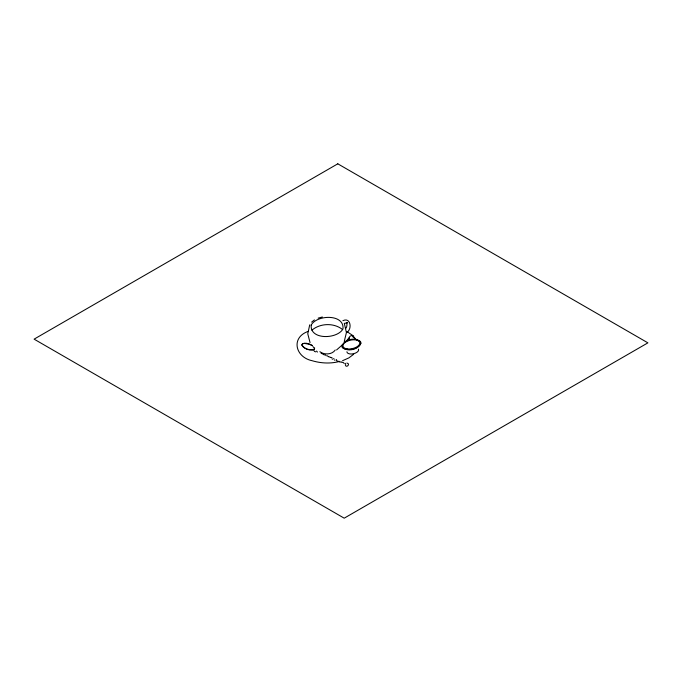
<?xml version="1.0" encoding="UTF-8"?>
<svg xmlns="http://www.w3.org/2000/svg" width="682" height="682" viewBox="0 0 682 682"><rect width="100%" height="100%" fill="white"/><g stroke="black" fill="none" stroke-linecap="round" stroke-linejoin="round"><path stroke-width="1.02" d="M314.641 347.982L314.061 349.525C309.884 350.957 304.181 349.09 301.879 345.28L301.93 344.555L303.277 343.592M341.878 345.945C344.222 339.278 355.424 336.908 360.539 341.631L360.914 343.097C358.579 349.764 347.368 352.134 342.262 347.402L342.193 344.606M342.262 347.402C346.788 351.767 358.945 349.167 360.914 343.097M309.713 324.845L307.77 333.813L310.037 342.594M344.24 341.503L346.422 332.586L344.393 323.737M345.612 328.605C347.632 326.772 346.712 322.313 346.908 323.089L346.396 322.45L347.453 322.757L344.257 323.43M335.237 350.028C331.972 354.776 324.231 355.007 319.849 351.69M348.093 339.261L349.44 337.079A2.217 1.952 -19.2 0 1 353.353 336.448L354.793 338.178M314.598 348.715L314.121 349.286C309.943 350.727 304.232 348.86 301.938 345.041L302.458 343.737C305.689 342.355 309.415 343.839 312.313 345.433M346.806 332.492C352.441 329.056 350.616 316.883 342.901 320.693M341.477 345.646L336.576 349.96M349.576 337.641L345.339 341.853M346.652 341.119L349.627 337.871M311.623 322.126L314.411 319.909M311.896 330.19C320.063 323.208 333.575 322.671 342.142 329.227M353.702 354.256L348.86 357.905L342.543 360.701M345.254 364.776C346.072 368.757 351 363.753 346.916 363.02M308.469 331.282C290.566 337.351 295.229 357.215 312.117 360.71C321.052 363.353 330.736 363.89 339.747 361.366M318.127 318.144L322.373 316.994M322.467 353.984L322.91 353.864M333.532 358.689L333.975 358.562M304.479 343.421L309.236 344.24L312.254 345.672M313.047 350.198L314.308 350.113M315.817 351.878L314.249 351.358M324.12 354.896L325.374 354.819L326.328 355.842M328.545 356.78L329.977 356.984M337.829 361.153L336.379 360.65M340.275 362.236L338.332 361.255M327.343 355.74L328.059 356.481M332.015 357.632L330.267 357.419M336.192 359.508L336.618 359.806M345.041 363.267L345.765 364M353.054 336.985A2.217 1.117 -12.3 0 1 353.54 337.24L356.149 339.576L360.539 341.631M347.053 331.674L353.702 336.124M344.035 363.361L343.08 362.338L341.818 362.423L341.043 361.69M334.257 359.857L334.998 360.309M331.946 358.8L332.722 359.278M317.48 352.074L316.525 351.051M353.003 336.755A2.217 1.117 -12.3 0 1 353.489 337.01L356.149 339.576M312.868 346.558L314.146 347.914M323.336 354.163L323.635 354.597M321.128 353.225L321.418 353.66M358.425 349.116A5.959 3.001 -12.3 0 1 353.549 353.719A5.959 3.001 -12.3 0 1 346.916 351.767M311.205 325.024C309.654 340.148 337.309 339.261 342.986 328.912C344.546 313.788 316.883 314.675 311.205 325.024M337.795 163.816L34.1 339.15L344.205 518.184L647.9 342.85L337.795 163.816M347.172 348.903A8.585 4.331 -12.3 0 0 359.815 343.037A8.585 4.331 -12.3 0 0 347.129 341.273A8.585 4.331 -12.3 0 0 347.172 348.903"/></g></svg>
